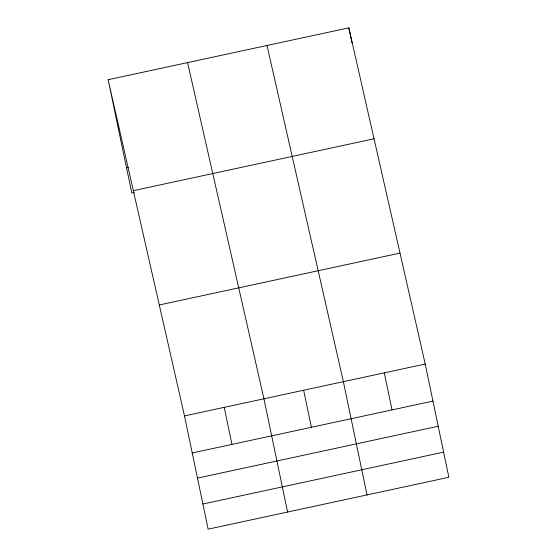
<?xml version="1.0" encoding="UTF-8"?>
<svg xmlns="http://www.w3.org/2000/svg" width="557" height="557" viewBox="0 0 557 557"><rect width="100%" height="100%" fill="white"/><g stroke="black" fill="none" stroke-linecap="round" stroke-linejoin="round"><path stroke-width="0.84" d="M108.135 79.721L348.849 27.85L425.214 364.041L448.865 477.279L208.151 529.15L184.492 415.919L108.135 79.721L131.786 192.959L134.321 192.409M126.536 167.817L128.228 167.455M133.332 190.668L374.046 138.79M159.295 304.971L400.01 253.101M184.492 415.919L425.214 364.041M192.235 452.966L432.949 401.089M197.484 478.108L438.206 426.23M202.901 504.008L443.616 452.138M267.005 45.486L343.37 381.677L367.021 494.915M187.57 62.607L263.934 398.798L287.586 512.029M348.849 27.85L352.017 43.007M384.288 372.863L392.031 409.91M303.649 390.241L311.391 427.289M224.213 407.355L231.956 444.402"/></g></svg>
